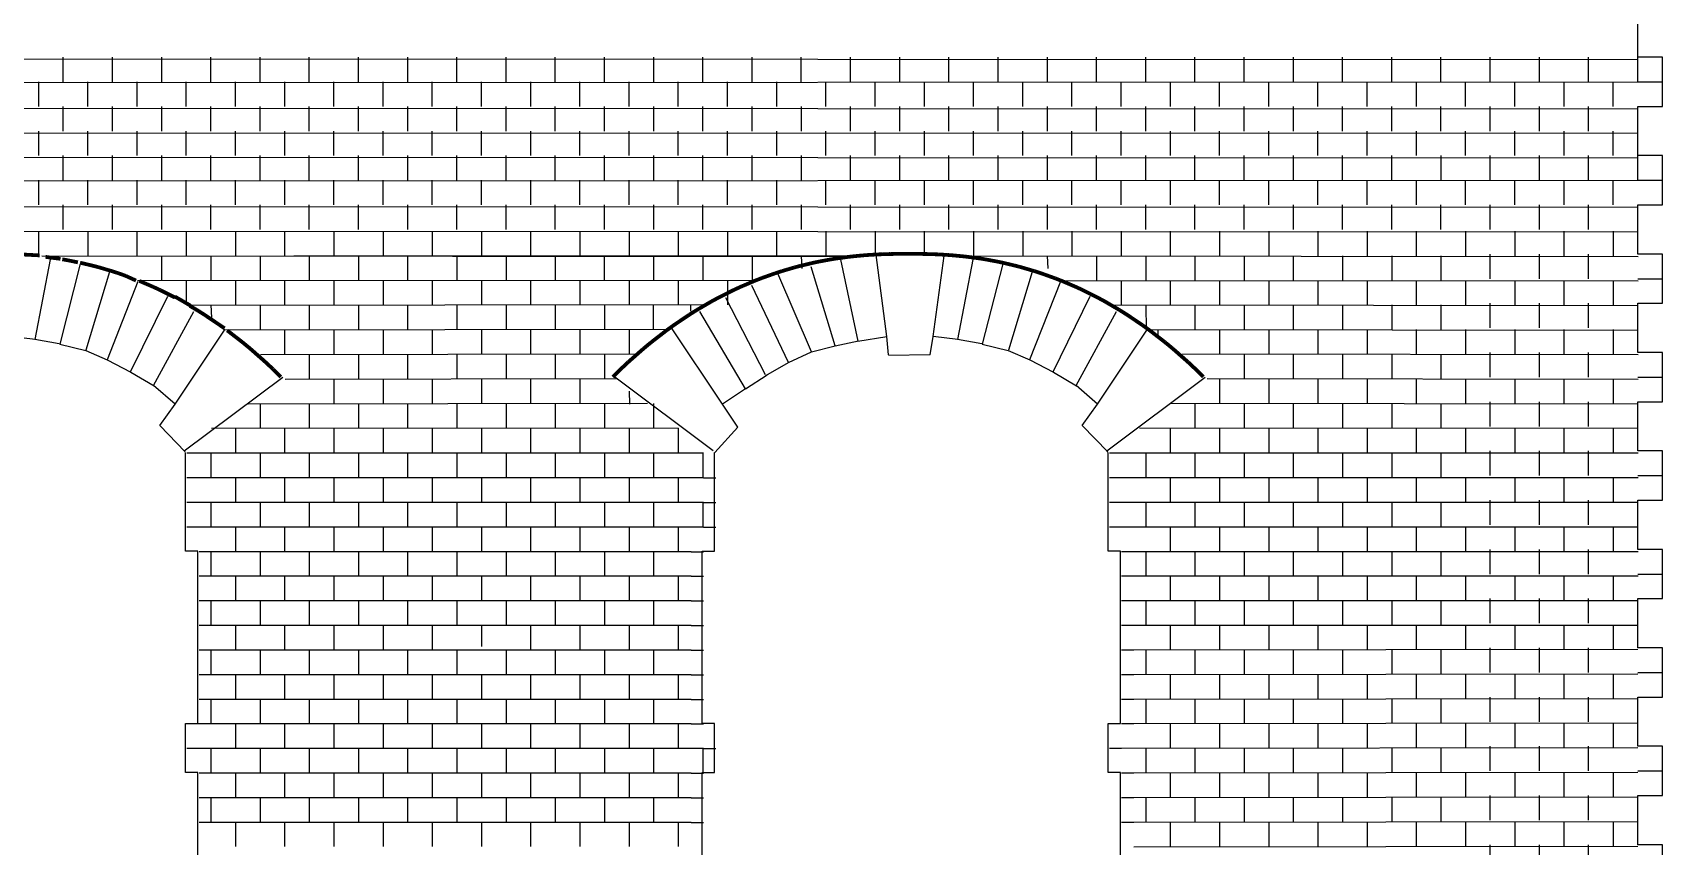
# Model space of a CAD drawing. Extents: x 38 to 304, y 35 to 202.
# Drawn here: x 237.7 to 304, y 70.5 to 103.6 of the extents above; entities that cross this region are included whole.
import ezdxf

# ---------------------------------------------------------------- set-up
doc = ezdxf.new("R2010")
doc.units = 0
doc.header["$MEASUREMENT"] = 0
doc.layers.add('OHNE_NAMEN', color=5, linetype='CONTINUOUS')

msp = doc.modelspace()

# ---------------------------------------------------------------- linework, layer by layer
at = {"layer": 'OHNE_NAMEN', "color": 5, "linetype": 'CONTINUOUS'}
for p, q in [((302.9807, 102.5913), (302.9807, 104.5916)), ((303.9805, 102.5913), (302.9807, 102.5913)), ((303.9805, 100.5914), (303.9805, 102.5913)), ((302.9807, 101.5915), (303.9805, 101.5915)), ((302.9807, 98.5915), (302.9807, 100.5914)), ((302.9807, 100.5914), (303.9805, 100.5914)), ((303.9805, 98.5915), (302.9807, 98.5915)), ((303.9805, 96.5916), (303.9805, 98.5915)), ((302.9807, 97.5914), (303.9805, 97.5914)), ((302.9807, 96.5916), (303.9805, 96.5916)), ((302.9807, 94.5914), (302.9807, 96.5916)), ((303.9805, 94.5914), (302.9807, 94.5914)), ((303.9805, 92.5915), (303.9805, 94.5914)), ((302.9807, 93.5916), (303.9805, 93.5916)), ((302.9807, 92.5915), (303.9805, 92.5915)), ((302.9807, 90.5916), (302.9807, 92.5915)), ((303.9805, 90.5916), (302.9807, 90.5916)), ((303.9805, 88.5913), (303.9805, 90.5916)), ((302.9807, 89.5914), (303.9805, 89.5914)), ((302.9807, 88.5913), (303.9805, 88.5913)), ((302.9807, 86.5914), (302.9807, 88.5913)), ((303.9805, 86.5914), (302.9807, 86.5914)), ((303.9805, 84.5915), (303.9805, 86.5914)), ((302.9807, 85.5913), (303.9805, 85.5913)), ((302.9807, 84.5915), (303.9805, 84.5915)), ((302.9807, 82.5916), (302.9807, 84.5915)), ((303.9805, 82.5916), (302.9807, 82.5916)), ((303.9805, 80.5914), (303.9805, 82.5916)), ((302.9807, 81.5915), (303.9805, 81.5915)), ((302.9807, 80.5914), (303.9805, 80.5914)), ((302.9807, 78.5915), (302.9807, 80.5914)), ((303.9805, 78.5915), (302.9807, 78.5915)), ((303.9805, 76.5916), (303.9805, 78.5915)), ((302.9807, 77.5914), (303.9805, 77.5914)), ((302.9807, 76.5916), (303.9805, 76.5916)), ((302.9807, 74.5913), (302.9807, 76.5916)), ((303.9805, 74.5913), (302.9807, 74.5913)), ((303.9805, 72.5914), (303.9805, 74.5913)), ((302.9807, 73.5916), (303.9805, 73.5916)), ((302.9807, 72.5914), (303.9805, 72.5914)), ((302.9807, 70.5915), (302.9807, 72.5914)), ((303.9805, 70.5915), (302.9807, 70.5915)), ((303.9805, 68.5913), (303.9805, 70.5915))]:
    msp.add_line(p, q, dxfattribs=at)
at = {"layer": 'OHNE_NAMEN', "color": 7, "linetype": 'CONTINUOUS'}
for p, q in [((54.9811, 102.5913), (303.0001, 102.4999)), ((238.9805, 101.5915), (238.9805, 102.5917)), ((238.9805, 101.5915), (238.9805, 102.5917)), ((240.9807, 101.5915), (240.9807, 102.5917)), ((242.9806, 101.5915), (242.9806, 102.5917)), ((242.9806, 101.5915), (242.9806, 102.5917)), ((244.9805, 101.5915), (244.9805, 102.5917)), ((246.9804, 101.5915), (246.9804, 102.5917)), ((248.9803, 101.5915), (248.9803, 102.5917)), ((250.9806, 101.5915), (250.9806, 102.5917)), ((252.9805, 101.5915), (252.9805, 102.5917)), ((254.9804, 101.5915), (254.9804, 102.5917)), ((256.9803, 101.5915), (256.9803, 102.5917)), ((258.9805, 101.5915), (258.9805, 102.5917)), ((260.9804, 101.5915), (260.9804, 102.5917)), ((262.9803, 101.5915), (262.9803, 102.5917)), ((264.9802, 101.5915), (264.9802, 102.5917)), ((266.9804, 101.5915), (266.9804, 102.5917)), ((268.9804, 101.5915), (268.9804, 102.5917)), ((270.9803, 101.5915), (270.9803, 102.5917)), ((272.9801, 101.5915), (272.9801, 102.5917)), ((274.9804, 101.5915), (274.9804, 102.5917)), ((276.9803, 101.5915), (276.9803, 102.5917)), ((278.9802, 101.5915), (278.9802, 102.5917)), ((280.9801, 101.5915), (280.9801, 102.5917)), ((282.9803, 101.5915), (282.9803, 102.5917)), ((284.9802, 101.5915), (284.9802, 102.5917)), ((286.9801, 101.5915), (286.9801, 102.5917)), ((288.98, 101.5915), (288.98, 102.5917)), ((290.9803, 101.5915), (290.9803, 102.5917)), ((292.9802, 101.5915), (292.9802, 102.5917)), ((294.9801, 101.5915), (294.9801, 102.5917)), ((296.98, 101.5915), (296.98, 102.5917)), ((298.9802, 101.5915), (298.9802, 102.5917)), ((300.9801, 101.5915), (300.9801, 102.5917)), ((302.98, 101.5915), (302.98, 102.5917)), ((55.0002, 101.5002), (302.9804, 101.5915)), ((237.9804, 100.5914), (237.9804, 101.5915)), ((239.9806, 100.5914), (239.9806, 101.5915)), ((241.9805, 100.5914), (241.9805, 101.5915)), ((243.9804, 100.5914), (243.9804, 101.5915)), ((245.9807, 100.5914), (245.9807, 101.5915)), ((247.9806, 100.5914), (247.9806, 101.5915)), ((249.9804, 100.5914), (249.9804, 101.5915)), ((251.9807, 100.5914), (251.9807, 101.5915)), ((253.9806, 100.5914), (253.9806, 101.5915)), ((255.9805, 100.5914), (255.9805, 101.5915)), ((257.9804, 100.5914), (257.9804, 101.5915)), ((259.9806, 100.5914), (259.9806, 101.5915)), ((261.9806, 100.5914), (261.9806, 101.5915)), ((263.9804, 100.5914), (263.9804, 101.5915)), ((265.9807, 100.5914), (265.9807, 101.5915)), ((267.9806, 100.5914), (267.9806, 101.5915)), ((269.9805, 100.5914), (269.9805, 101.5915)), ((271.9807, 100.5914), (271.9807, 101.5915)), ((273.9806, 100.5914), (273.9806, 101.5915)), ((275.9805, 100.5914), (275.9805, 101.5915)), ((277.9808, 100.5914), (277.9808, 101.5915)), ((279.9807, 100.5914), (279.9807, 101.5915)), ((281.9806, 100.5914), (281.9806, 101.5915)), ((283.9805, 100.5914), (283.9805, 101.5915)), ((285.9807, 100.5914), (285.9807, 101.5915)), ((287.9806, 100.5914), (287.9806, 101.5915)), ((289.9805, 100.5914), (289.9805, 101.5915)), ((291.9807, 100.5914), (291.9807, 101.5915)), ((293.9807, 100.5914), (293.9807, 101.5915)), ((295.9806, 100.5914), (295.9806, 101.5915)), ((297.9808, 100.5914), (297.9808, 101.5915)), ((299.9807, 100.5914), (299.9807, 101.5915)), ((301.9806, 100.5914), (301.9806, 101.5915)), ((54.9811, 100.5914), (303.0001, 100.5)), ((238.9805, 99.5916), (238.9805, 100.5918)), ((240.9804, 99.5916), (240.9804, 100.5918)), ((242.9806, 99.5913), (242.9806, 100.5918)), ((244.9805, 99.5913), (244.9805, 100.5914)), ((246.9804, 99.5913), (246.9804, 100.5914)), ((248.9807, 99.5913), (248.9807, 100.5914)), ((250.9806, 99.5913), (250.9806, 100.5914)), ((252.9805, 99.5913), (252.9805, 100.5914)), ((254.9807, 99.5913), (254.9807, 100.5914)), ((256.9806, 99.5913), (256.9806, 100.5914)), ((258.9805, 99.5913), (258.9805, 100.5914)), ((260.9804, 99.5913), (260.9804, 100.5914)), ((262.9807, 99.5913), (262.9807, 100.5914)), ((264.9806, 99.5913), (264.9806, 100.5914)), ((266.9804, 99.5913), (266.9804, 100.5914)), ((268.9807, 99.5913), (268.9807, 100.5914)), ((270.9806, 99.5913), (270.9806, 100.5914)), ((272.9805, 99.5913), (272.9805, 100.5914)), ((274.9808, 99.5913), (274.9808, 100.5914)), ((276.9807, 99.5913), (276.9807, 100.5914)), ((278.9805, 99.5913), (278.9805, 100.5914)), ((280.9808, 99.5913), (280.9808, 100.5914)), ((282.9807, 99.5913), (282.9807, 100.5914)), ((284.9806, 99.5913), (284.9806, 100.5914)), ((286.9808, 99.5913), (286.9808, 100.5914)), ((288.9807, 99.5913), (288.9807, 100.5914)), ((290.9806, 99.5913), (290.9806, 100.5914)), ((292.9805, 99.5913), (292.9805, 100.5914)), ((294.9808, 99.5913), (294.9808, 100.5914)), ((296.9807, 99.5913), (296.9807, 100.5914)), ((298.9806, 99.5913), (298.9806, 100.5914)), ((300.9808, 99.5913), (300.9808, 100.5914)), ((54.9808, 99.5913), (303.0001, 99.4999)), ((237.9804, 98.5915), (237.9804, 99.5916)), ((237.9807, 98.5915), (237.9807, 99.5916)), ((239.9806, 98.5915), (239.9806, 99.5916)), ((241.9805, 98.5915), (241.9805, 99.5916)), ((241.9805, 98.5915), (241.9805, 99.5916)), ((243.9808, 98.5915), (243.9808, 99.5916)), ((245.9803, 98.5915), (245.9803, 99.5916)), ((245.9807, 98.5915), (245.9807, 99.5916)), ((247.9806, 98.5915), (247.9806, 99.5916)), ((249.9804, 98.5915), (249.9804, 99.5916)), ((249.9804, 98.5915), (249.9804, 99.5916)), ((251.9807, 98.5915), (251.9807, 99.5916)), ((253.9802, 98.5915), (253.9802, 99.5916)), ((253.9806, 98.5915), (253.9806, 99.5916)), ((255.9808, 98.5915), (255.9808, 99.5916)), ((257.9804, 98.5915), (257.9804, 99.5916)), ((257.9804, 98.5915), (257.9804, 99.5916)), ((259.9806, 98.5915), (259.9806, 99.5916)), ((261.9806, 98.5915), (261.9806, 99.5916)), ((261.9806, 98.5915), (261.9806, 99.5916)), ((263.9808, 98.5915), (263.9808, 99.5916)), ((265.9803, 98.5915), (265.9803, 99.5916)), ((265.9807, 98.5915), (265.9807, 99.5916)), ((267.9806, 98.5915), (267.9806, 99.5916)), ((269.9805, 98.5915), (269.9805, 99.5916)), ((269.9805, 98.5915), (269.9805, 99.5916)), ((271.9807, 98.5915), (271.9807, 99.5916)), ((273.9803, 98.5915), (273.9803, 99.5916)), ((273.9806, 98.5915), (273.9806, 99.5916)), ((275.9805, 98.5915), (275.9805, 99.5916)), ((277.9804, 98.5915), (277.9804, 99.5916)), ((277.9804, 98.5915), (277.9804, 99.5916)), ((279.9807, 98.5915), (279.9807, 99.5916)), ((281.9802, 98.5915), (281.9802, 99.5916)), ((281.9806, 98.5915), (281.9806, 99.5916)), ((283.9805, 98.5915), (283.9805, 99.5916)), ((285.9804, 98.5915), (285.9804, 99.5916)), ((285.9804, 98.5915), (285.9804, 99.5916)), ((287.9806, 98.5915), (287.9806, 99.5916)), ((289.9805, 98.5915), (289.9805, 99.5916)), ((289.9805, 98.5915), (289.9805, 99.5916)), ((291.9804, 98.5915), (291.9804, 99.5916)), ((293.9803, 98.5915), (293.9803, 99.5916)), ((293.9807, 98.5915), (293.9807, 99.5916)), ((295.9806, 98.5915), (295.9806, 99.5916)), ((297.9804, 98.5915), (297.9804, 99.5916)), ((297.9804, 98.5915), (297.9804, 99.5916)), ((299.9807, 98.5915), (299.9807, 99.5916)), ((301.9806, 98.5915), (301.9806, 99.5916)), ((54.9811, 98.5915), (303.0001, 98.5001)), ((238.9808, 97.5917), (238.9808, 98.5915)), ((240.9811, 97.5917), (240.9811, 98.5915)), ((242.981, 97.5917), (242.981, 98.5915)), ((244.9809, 97.5917), (244.9809, 98.5915)), ((246.9811, 97.5917), (246.9811, 98.5915)), ((248.981, 97.5917), (248.981, 98.5915)), ((250.9809, 97.5917), (250.9809, 98.5915)), ((252.9808, 97.5917), (252.9808, 98.5915)), ((254.9811, 97.5917), (254.9811, 98.5915)), ((256.981, 97.5917), (256.981, 98.5915)), ((258.9809, 97.5917), (258.9809, 98.5915)), ((260.9811, 97.5917), (260.9811, 98.5915)), ((262.981, 97.5917), (262.981, 98.5915)), ((264.9809, 97.5917), (264.9809, 98.5915)), ((266.9808, 97.5917), (266.9808, 98.5915)), ((268.9811, 97.5917), (268.9811, 98.5915)), ((270.981, 97.5917), (270.981, 98.5915)), ((272.9808, 97.5917), (272.9808, 98.5915)), ((274.9811, 97.5917), (274.9811, 98.5915)), ((276.981, 97.5917), (276.981, 98.5915)), ((278.9809, 97.5917), (278.9809, 98.5915)), ((280.9811, 97.5917), (280.9811, 98.5915)), ((282.981, 97.5917), (282.981, 98.5915)), ((284.9809, 97.5917), (284.9809, 98.5915)), ((286.9808, 97.5917), (286.9808, 98.5915)), ((288.9811, 97.5917), (288.9811, 98.5915)), ((290.981, 97.5917), (290.981, 98.5915)), ((292.9809, 97.5917), (292.9809, 98.5915)), ((294.9811, 97.5917), (294.9811, 98.5915)), ((296.981, 97.5917), (296.981, 98.5915)), ((298.9809, 97.5917), (298.9809, 98.5915)), ((300.9805, 97.5914), (300.9805, 98.5915)), ((302.9804, 97.5914), (302.9804, 98.5915)), ((55.0002, 97.5), (302.9804, 97.5914)), ((237.9807, 96.5916), (237.9807, 97.5917)), ((239.9806, 96.5916), (239.9806, 97.5917)), ((241.9808, 96.5916), (241.9808, 97.5917)), ((243.9808, 96.5916), (243.9808, 97.5917)), ((245.9807, 96.5916), (245.9807, 97.5917)), ((247.9809, 96.5916), (247.9809, 97.5917)), ((249.9808, 96.5916), (249.9808, 97.5917)), ((251.9807, 96.5916), (251.9807, 97.5917)), ((253.9806, 96.5916), (253.9806, 97.5917)), ((255.9808, 96.5916), (255.9808, 97.5917)), ((257.9807, 96.5916), (257.9807, 97.5917)), ((259.9806, 96.5916), (259.9806, 97.5917)), ((261.9809, 96.5916), (261.9809, 97.5917)), ((263.9808, 96.5916), (263.9808, 97.5917)), ((265.9807, 96.5916), (265.9807, 97.5917)), ((267.9806, 96.5916), (267.9806, 97.5917)), ((269.9808, 96.5916), (269.9808, 97.5917)), ((271.9807, 96.5916), (271.9807, 97.5917)), ((273.9806, 96.5916), (273.9806, 97.5917)), ((275.9809, 96.5916), (275.9809, 97.5917)), ((277.9808, 96.5916), (277.9808, 97.5917)), ((279.9807, 96.5916), (279.9807, 97.5917)), ((281.9806, 96.5916), (281.9806, 97.5917)), ((283.9808, 96.5916), (283.9808, 97.5917)), ((285.9807, 96.5916), (285.9807, 97.5917)), ((287.9806, 96.5916), (287.9806, 97.5917)), ((289.9808, 96.5916), (289.9808, 97.5917)), ((291.9807, 96.5916), (291.9807, 97.5917)), ((293.9807, 96.5916), (293.9807, 97.5917)), ((295.9809, 96.5916), (295.9809, 97.5917)), ((297.9808, 96.5916), (297.9808, 97.5917)), ((299.9807, 96.5916), (299.9807, 97.5917)), ((301.9806, 96.5916), (301.9806, 97.5917)), ((54.9811, 96.5913), (303.0001, 96.4999)), ((238.9808, 95.5915), (238.9808, 96.5916)), ((240.9807, 95.5915), (240.9807, 96.5916)), ((242.981, 95.5915), (242.981, 96.5916)), ((244.9809, 95.5915), (244.9809, 96.5916)), ((246.9808, 95.5915), (246.9808, 96.5916)), ((248.981, 95.5915), (248.981, 96.5916)), ((250.9809, 95.5915), (250.9809, 96.5916)), ((252.9808, 95.5915), (252.9808, 96.5916)), ((254.9807, 95.5915), (254.9807, 96.5916)), ((256.981, 95.5915), (256.981, 96.5916)), ((258.9809, 95.5915), (258.9809, 96.5916)), ((260.9808, 95.5915), (260.9808, 96.5916)), ((262.981, 95.5915), (262.981, 96.5916)), ((264.9809, 95.5915), (264.9809, 96.5916)), ((266.9808, 95.5915), (266.9808, 96.5916)), ((268.9807, 95.5915), (268.9807, 96.5916)), ((270.981, 95.5915), (270.981, 96.5916)), ((272.9808, 95.5915), (272.9808, 96.5916)), ((274.9808, 95.5915), (274.9808, 96.5916)), ((276.981, 95.5915), (276.981, 96.5916)), ((278.9809, 95.5915), (278.9809, 96.5916)), ((280.9808, 95.5915), (280.9808, 96.5916)), ((282.981, 95.5915), (282.981, 96.5916)), ((284.9809, 95.5915), (284.9809, 96.5916)), ((286.9808, 95.5915), (286.9808, 96.5916)), ((288.9807, 95.5915), (288.9807, 96.5916)), ((290.981, 95.5915), (290.981, 96.5916)), ((292.9809, 95.5915), (292.9809, 96.5916)), ((294.9808, 95.5915), (294.9808, 96.5916)), ((296.981, 95.5915), (296.981, 96.5916)), ((298.9809, 95.5915), (298.9809, 96.5916)), ((300.9808, 95.5915), (300.9808, 96.5916)), ((54.9808, 95.5915), (303.0001, 95.5001)), ((237.9772, 95.5248), (237.9772, 94.5247)), ((239.9771, 95.5248), (239.9771, 94.5247)), ((241.977, 95.5248), (241.977, 94.5247)), ((243.9769, 95.5248), (243.9769, 94.5247)), ((245.9771, 95.5248), (245.9771, 94.5247)), ((247.977, 95.5248), (247.977, 94.5247)), ((249.9769, 95.5248), (249.9769, 94.5247)), ((251.9772, 95.5248), (251.9772, 94.5247)), ((253.9771, 95.5248), (253.9771, 94.5247)), ((255.977, 95.5248), (255.977, 94.5247)), ((257.9772, 95.5248), (257.9772, 94.5247)), ((259.9778, 95.5255), (259.9778, 94.5254)), ((261.9777, 95.5255), (261.9777, 94.5254)), ((263.978, 95.5255), (263.978, 94.5254)), ((265.9779, 95.5255), (265.9779, 94.5254)), ((267.9778, 95.5252), (267.9778, 94.525)), ((269.978, 95.5252), (269.978, 94.525)), ((271.9779, 95.5252), (271.9779, 94.525)), ((273.9778, 95.5252), (273.9778, 94.525)), ((275.9777, 95.5252), (275.9777, 94.525)), ((277.9776, 95.5252), (277.9776, 94.525)), ((279.9778, 95.5252), (279.9778, 94.525)), ((281.9778, 95.5252), (281.9778, 94.525)), ((283.9776, 95.5252), (283.9776, 94.525)), ((285.9775, 95.5252), (285.9775, 94.525)), ((287.9774, 95.5252), (287.9774, 94.525)), ((289.9777, 95.5252), (289.9777, 94.525)), ((291.9776, 95.5252), (291.9776, 94.525)), ((293.9775, 95.5252), (293.9775, 94.525)), ((295.9774, 95.5252), (295.9774, 94.525)), ((297.9776, 95.5252), (297.9776, 94.525)), ((299.9775, 95.5252), (299.9775, 94.525)), ((301.9774, 95.5252), (301.9774, 94.525)), ((237.8364, 91.1211), (238.4644, 94.3695)), ((238.1028, 94.525), (271.4999, 94.5)), ((239.6641, 94.1931), (238.8362, 90.9338)), ((242.9771, 94.525), (242.9771, 93.5249)), ((244.977, 94.525), (244.977, 93.5249)), ((246.9773, 94.525), (246.9773, 93.5249)), ((248.3527, 94.525), (270.9778, 94.525)), ((248.9772, 94.525), (248.9772, 93.5249)), ((250.9771, 94.525), (250.9771, 93.5249)), ((252.9773, 94.525), (252.9773, 93.5249)), ((254.9772, 94.525), (254.9772, 93.5249)), ((256.9778, 94.525), (256.9778, 93.5249)), ((258.9777, 94.525), (258.9777, 93.5249)), ((260.9776, 93.5249), (260.9776, 94.525)), ((262.9778, 94.525), (262.9778, 93.5249)), ((264.9777, 94.525), (264.9777, 93.5249)), ((266.9776, 94.525), (266.9776, 93.5249)), ((268.9779, 94.525), (269.0001, 94.0001)), ((269.3677, 94.0872), (270.3361, 90.8713)), ((270.5668, 94.3695), (271.2738, 91.0586)), ((272.4612, 91.2463), (272.0238, 94.5586)), ((274.3362, 91.2463), (274.7856, 94.5268)), ((275.3363, 91.1211), (275.9643, 94.3695)), ((275.6027, 94.525), (303.0001, 94.5)), ((277.1641, 94.1931), (276.3361, 90.9338)), ((278.9784, 94.525), (278.9999, 94.0001)), ((280.9776, 94.525), (280.9776, 93.5249)), ((282.9775, 94.525), (282.9775, 93.5249)), ((284.9778, 94.525), (284.9778, 93.5249)), ((286.9776, 94.525), (286.9776, 93.5249)), ((288.9776, 94.525), (288.9776, 93.5249)), ((290.9778, 94.525), (290.9778, 93.5249)), ((292.9777, 94.525), (292.9777, 93.5249)), ((294.9776, 94.525), (294.9776, 93.5249)), ((296.981, 93.5916), (296.981, 94.5914)), ((298.9809, 93.5916), (298.9809, 94.5914)), ((300.9805, 93.5916), (300.9805, 94.5917)), ((240.8636, 93.8756), (239.8988, 90.6836)), ((240.7737, 90.3086), (242.0278, 93.4875)), ((266.978, 93.5253), (241.9999, 93.4999)), ((243.9772, 93.5249), (243.9772, 92.5248)), ((245.9771, 93.5249), (245.9771, 92.5248)), ((247.977, 93.5249), (247.977, 92.5248)), ((249.9773, 93.5249), (249.9773, 92.5248)), ((251.9772, 93.5249), (251.9772, 92.5248)), ((253.9771, 93.5249), (253.9771, 92.5248)), ((255.977, 93.5249), (255.977, 92.5248)), ((257.9776, 93.5253), (257.9776, 92.5251)), ((259.9775, 93.5253), (259.9775, 92.5251)), ((261.9777, 93.5253), (261.9777, 92.5251)), ((263.9776, 93.5253), (263.9776, 92.5251)), ((265.9772, 93.5249), (265.9772, 92.5248)), ((269.3988, 90.6212), (268.0268, 93.8047)), ((278.3635, 93.8756), (277.3987, 90.6836)), ((278.2736, 90.3086), (279.5277, 93.4875)), ((279.478, 93.5249), (303.0001, 93.4999)), ((281.9781, 93.5253), (281.9781, 92.5251)), ((283.9776, 93.5253), (283.9776, 92.5251)), ((285.9775, 93.5253), (285.9775, 92.5251)), ((287.9774, 93.5253), (287.9774, 92.5251)), ((289.9777, 93.5253), (289.9777, 92.5251)), ((291.9776, 93.5253), (291.9776, 92.5251)), ((293.9775, 93.5253), (293.9775, 92.5251)), ((295.9774, 93.5253), (295.9774, 92.5251)), ((297.9776, 93.5253), (297.9776, 92.5251)), ((299.9775, 93.5253), (299.9775, 92.5251)), ((301.9774, 93.5253), (301.9774, 92.5251)), ((241.7113, 89.8088), (243.2269, 92.8878)), ((267.5237, 89.6839), (265.9101, 92.8172)), ((268.4611, 90.1838), (266.9688, 93.3111)), ((279.2113, 89.8088), (280.7268, 92.8878)), ((242.6487, 89.2461), (244.2852, 92.2528)), ((264.9781, 92.5251), (244.0002, 92.5001)), ((244.9773, 92.5248), (244.9999, 91.9999)), ((246.9773, 92.5248), (246.9773, 91.5247)), ((248.9772, 92.5248), (248.9772, 91.5247)), ((250.9774, 92.5248), (250.9774, 91.5247)), ((252.9773, 92.5251), (252.9773, 91.525)), ((254.9772, 92.5251), (254.9772, 91.525)), ((256.9778, 92.5251), (256.9778, 91.525)), ((258.9777, 92.5251), (258.9777, 91.525)), ((260.9776, 92.5251), (260.9776, 91.525)), ((262.9778, 91.525), (262.9778, 92.5251)), ((264.4778, 92.5251), (264.4778, 92.275)), ((266.7113, 89.1212), (264.8518, 92.2528)), ((280.1486, 89.2461), (281.7851, 92.2528)), ((281.4779, 92.5251), (303.0001, 92.5001)), ((282.9775, 92.5251), (283.0001, 91.5)), ((284.9778, 92.5251), (284.9778, 91.5254)), ((286.9776, 92.5251), (286.9776, 91.5254)), ((288.9779, 92.5251), (288.9779, 91.5254)), ((290.9778, 92.5251), (290.9778, 91.5254)), ((292.9781, 92.5251), (292.9781, 91.5254)), ((294.9776, 92.5251), (294.9776, 91.5254)), ((296.981, 91.5917), (296.981, 92.5915)), ((298.9809, 91.5917), (298.9809, 92.5915)), ((300.9805, 91.5913), (300.9805, 92.5918)), ((243.5239, 88.4961), (245.5552, 91.5465)), ((263.4781, 91.525), (245.5002, 91.5)), ((247.9774, 91.525), (247.9774, 90.5249)), ((249.9773, 91.525), (249.9773, 90.5249)), ((251.9772, 91.525), (251.9772, 90.5249)), ((253.9774, 91.525), (253.9774, 90.5249)), ((255.9773, 91.525), (255.9773, 90.5249)), ((257.9776, 91.5254), (257.9776, 90.5252)), ((259.9775, 91.5254), (259.9775, 90.5252)), ((261.9777, 91.5254), (261.9777, 90.5252)), ((265.7736, 88.4961), (263.6746, 91.6298)), ((281.0238, 88.4961), (283.0551, 91.5465)), ((282.9779, 91.525), (303.0001, 91.5)), ((283.4778, 91.5254), (283.4778, 91.2753)), ((285.9775, 91.5254), (285.9775, 90.5252)), ((287.9774, 91.5254), (287.9774, 90.5252)), ((289.9777, 91.5254), (289.9777, 90.5252)), ((291.9776, 91.5254), (291.9776, 90.5252)), ((293.9775, 91.5254), (293.9775, 90.5252)), ((295.9774, 91.525), (295.9774, 90.5249)), ((297.9776, 91.525), (297.9776, 90.5249)), ((299.9775, 91.525), (299.9775, 90.5249)), ((301.9774, 91.525), (301.9774, 90.5249)), ((274.2113, 90.4963), (274.3362, 91.2463)), ((262.2278, 90.5252), (247.0002, 90.4998)), ((248.9772, 90.5249), (248.9772, 89.5248)), ((250.9771, 90.5249), (250.9771, 89.5248)), ((252.9773, 90.5249), (252.9773, 89.5248)), ((254.9772, 90.5249), (254.9772, 89.5248)), ((256.9774, 90.5249), (256.9774, 89.5251)), ((258.9773, 90.5249), (258.9773, 89.5251)), ((258.9777, 90.5252), (258.9777, 89.5251)), ((260.9776, 90.5252), (260.9776, 89.5251)), ((303.0001, 90.4998), (284.4779, 90.5252)), ((286.9776, 90.5249), (286.9776, 89.5251)), ((288.9779, 90.5249), (288.9779, 89.5251)), ((290.9778, 90.5249), (290.9778, 89.5251)), ((292.9781, 90.5249), (292.9781, 89.5251)), ((294.9776, 90.5249), (294.9776, 89.5251)), ((296.981, 89.5914), (296.981, 90.5912)), ((298.9809, 89.5914), (298.9809, 90.5912)), ((300.9805, 89.5914), (300.9805, 90.5916)), ((243.9007, 86.5939), (247.9005, 89.5936)), ((261.4782, 89.5251), (247.9999, 89.5001)), ((249.978, 89.5251), (249.978, 88.5253)), ((251.9779, 89.5251), (251.9779, 88.5253)), ((253.9778, 89.5251), (253.9778, 88.5253)), ((255.9777, 89.5251), (255.9777, 88.5253)), ((257.9776, 89.5255), (257.9776, 88.5253)), ((259.9775, 89.5255), (259.9775, 88.5253)), ((265.4004, 86.5939), (261.4006, 89.5936)), ((281.4006, 86.5939), (285.4004, 89.5936)), ((303.0001, 89.5001), (285.4776, 89.5251)), ((285.9775, 89.5251), (285.9775, 88.525)), ((287.9774, 89.5251), (287.9774, 88.525)), ((289.9777, 89.5251), (289.9777, 88.525)), ((291.9776, 89.5251), (291.9776, 88.525)), ((293.9775, 89.5255), (293.9775, 88.5253)), ((295.9774, 89.5251), (295.9774, 88.525)), ((297.9776, 89.5251), (297.9776, 88.525)), ((299.9775, 89.5251), (299.9775, 88.525)), ((301.9774, 89.5251), (301.9774, 88.525)), ((261.9777, 89.0256), (261.9999, 88.4999)), ((262.7277, 88.525), (246.4999, 88.4999)), ((246.9773, 88.525), (246.9773, 87.5249)), ((248.9772, 88.525), (248.9772, 87.5249)), ((250.9771, 88.525), (250.9771, 87.5249)), ((252.9773, 88.525), (252.9773, 87.5249)), ((254.9772, 88.525), (254.9772, 87.5249)), ((256.9774, 88.525), (256.9774, 87.5252)), ((258.9773, 88.525), (258.9773, 87.5252)), ((260.9776, 88.525), (260.9776, 87.5252)), ((262.9771, 88.525), (262.9771, 87.5252)), ((303.0001, 88.4999), (283.9776, 88.525)), ((284.9778, 88.525), (284.9778, 87.5252)), ((286.9776, 88.525), (286.9776, 87.5252)), ((288.9779, 88.525), (288.9779, 87.5252)), ((290.9778, 88.525), (290.9778, 87.5252)), ((292.9781, 88.525), (292.9781, 87.5252)), ((294.9776, 88.525), (294.9776, 87.5252)), ((296.981, 87.5915), (296.981, 88.5913)), ((298.9809, 87.5915), (298.9809, 88.5913)), ((300.9805, 87.5915), (300.9805, 88.5917)), ((263.978, 87.5252), (244.9999, 87.4998)), ((245.9771, 87.5249), (245.9771, 86.5251)), ((247.9774, 87.5249), (247.9774, 86.5251)), ((247.9781, 87.5252), (247.9781, 86.5251)), ((249.978, 87.5252), (249.978, 86.5251)), ((251.9779, 87.5252), (251.9779, 86.5251)), ((253.9778, 87.5252), (253.9778, 86.5251)), ((255.978, 87.5252), (255.978, 86.5251)), ((257.9776, 87.5252), (257.9776, 86.5251)), ((259.9775, 87.5252), (259.9775, 86.5251)), ((261.9777, 87.5252), (261.9777, 86.5251)), ((263.9776, 87.5252), (263.9776, 86.5251)), ((303.0001, 87.4998), (282.7278, 87.5252)), ((283.9776, 87.5252), (283.9776, 86.5251)), ((285.9775, 87.5252), (285.9775, 86.5251)), ((287.9774, 87.5252), (287.9774, 86.5251)), ((289.9777, 87.5252), (289.9777, 86.5251)), ((291.9776, 87.5252), (291.9776, 86.5251)), ((293.9775, 87.5252), (293.9775, 86.5251)), ((295.9774, 87.5252), (295.9774, 86.5251)), ((297.9776, 87.5252), (297.9776, 86.5251)), ((299.9775, 87.5252), (299.9775, 86.5251)), ((301.9774, 87.5252), (301.9774, 86.5251)), ((265, 86.5001), (244.5, 86.5001)), ((244.9773, 86.5251), (244.9773, 85.525)), ((246.9773, 86.5251), (246.9773, 85.525)), ((248.9772, 86.5251), (248.9772, 85.525)), ((250.9771, 86.5251), (250.9771, 85.525)), ((252.9773, 86.5251), (252.9773, 85.525)), ((254.9772, 86.5251), (254.9772, 85.525)), ((256.9774, 86.5247), (256.9774, 85.525)), ((258.9773, 86.5247), (258.9773, 85.525)), ((260.9776, 86.5247), (260.9776, 85.525)), ((262.9771, 86.5247), (262.9771, 85.525)), ((264.9774, 86.5247), (264.9774, 85.525)), ((281.4429, 86.5487), (281.396, 86.5724)), ((303.0001, 86.5001), (282, 86.5001)), ((282.9775, 86.5251), (282.9775, 85.5253)), ((284.9778, 86.5251), (284.9778, 85.5253)), ((286.9776, 86.5251), (286.9776, 85.5253)), ((288.9779, 86.5251), (288.9779, 85.5253)), ((290.9778, 86.5251), (290.9778, 85.5253)), ((292.9781, 86.5251), (292.9781, 85.5253)), ((294.9776, 86.5251), (294.9776, 85.5253)), ((296.981, 85.5916), (296.981, 86.5914)), ((298.9809, 85.5916), (298.9809, 86.5914)), ((300.9805, 85.5916), (300.9805, 86.5918)), ((265, 85.4999), (244.5, 85.4999)), ((245.9775, 85.525), (245.9775, 84.5252)), ((247.9781, 85.5253), (247.9781, 84.5252)), ((249.978, 85.5253), (249.978, 84.5252)), ((251.9779, 85.5253), (251.9779, 84.5252)), ((253.9781, 85.5253), (253.9781, 84.5252)), ((255.978, 85.5253), (255.978, 84.5252)), ((257.9776, 85.5253), (257.9776, 84.5252)), ((259.9775, 85.5253), (259.9775, 84.5252)), ((261.9777, 85.5253), (261.9777, 84.5252)), ((263.9776, 85.5253), (263.9776, 84.5252)), ((303.0001, 85.4999), (282, 85.4999)), ((283.9776, 85.5253), (283.9776, 84.5252)), ((285.9775, 85.5253), (285.9775, 84.5252)), ((287.9774, 85.5253), (287.9774, 84.5252)), ((289.9777, 85.5253), (289.9777, 84.5252)), ((291.9776, 85.5253), (291.9776, 84.5252)), ((293.9775, 85.5253), (293.9775, 84.5252)), ((295.9774, 85.525), (295.9774, 84.5248)), ((297.9776, 85.525), (297.9776, 84.5248)), ((299.9775, 85.525), (299.9775, 84.5248)), ((301.9774, 85.525), (301.9774, 84.5248)), ((265, 84.5002), (244.5, 84.5002)), ((244.9773, 84.5248), (244.9773, 83.5247)), ((246.9773, 84.5248), (246.9773, 83.5247)), ((248.9772, 84.5248), (248.9772, 83.5247)), ((250.9771, 84.5248), (250.9771, 83.5247)), ((252.9773, 84.5248), (252.9773, 83.5247)), ((254.9772, 84.5248), (254.9772, 83.5247)), ((256.9774, 84.5248), (256.9774, 83.5251)), ((258.9773, 84.5248), (258.9773, 83.5251)), ((260.9776, 84.5248), (260.9776, 83.5251)), ((262.9771, 84.5248), (262.9771, 83.5251)), ((264.9774, 84.5248), (264.9774, 83.5251)), ((303.0001, 84.5002), (282, 84.5002)), ((282.9775, 84.5248), (282.9775, 83.5251)), ((284.9778, 84.5248), (284.9778, 83.5251)), ((286.9776, 84.5248), (286.9776, 83.5251)), ((288.9779, 84.5248), (288.9779, 83.5251)), ((290.9778, 84.5248), (290.9778, 83.5251)), ((292.9781, 84.5248), (292.9781, 83.5251)), ((294.9776, 84.5248), (294.9776, 83.5251)), ((296.981, 83.5917), (296.981, 84.5912)), ((298.9809, 83.5917), (298.9809, 84.5912)), ((300.9805, 83.5914), (300.9805, 84.5915)), ((265, 83.5), (244.5, 83.5)), ((245.9775, 83.5247), (245.9775, 82.5249)), ((247.9781, 83.5251), (247.9781, 82.5253)), ((249.978, 83.5251), (249.978, 82.5253)), ((251.9779, 83.5251), (251.9779, 82.5253)), ((253.9781, 83.5251), (253.9781, 82.5253)), ((255.978, 83.5251), (255.978, 82.5253)), ((257.9776, 83.5254), (257.9776, 82.5253)), ((259.9775, 83.5254), (259.9775, 82.5253)), ((261.9777, 83.5254), (261.9777, 82.5253)), ((263.9776, 83.5254), (263.9776, 82.5253)), ((303.0001, 83.5), (282, 83.5)), ((283.9776, 83.5251), (283.9776, 82.5249)), ((285.9775, 83.5251), (285.9775, 82.5249)), ((287.9774, 83.5251), (287.9774, 82.5249)), ((289.9777, 83.5251), (289.9777, 82.5249)), ((291.9776, 83.5251), (291.9776, 82.5249)), ((293.9775, 83.5254), (293.9775, 82.5253)), ((295.9774, 83.5251), (295.9774, 82.5249)), ((297.9776, 83.5251), (297.9776, 82.5249)), ((299.9775, 83.5251), (299.9775, 82.5249)), ((301.9774, 83.5251), (301.9774, 82.5249)), ((244.9773, 82.5249), (244.9773, 81.5248)), ((264.5001, 82.4999), (244.9999, 82.4999)), ((246.9773, 82.5249), (246.9773, 81.5248)), ((248.9772, 82.5249), (248.9772, 81.5248)), ((250.9771, 82.5249), (250.9771, 81.5248)), ((252.9773, 82.5249), (252.9773, 81.5248)), ((254.9772, 82.5249), (254.9772, 81.5248)), ((256.9774, 82.5249), (256.9774, 81.5252)), ((258.9773, 82.5249), (258.9773, 81.5252)), ((260.9776, 82.5249), (260.9776, 81.5252)), ((262.9771, 82.5249), (262.9771, 81.5252)), ((303.0001, 82.4999), (282.4998, 82.4999)), ((282.9775, 82.5249), (282.9775, 81.5252)), ((284.9778, 82.5249), (284.9778, 81.5252)), ((286.9776, 82.5249), (286.9776, 81.5252)), ((288.9779, 82.5249), (288.9779, 81.5252)), ((290.9778, 82.5249), (290.9778, 81.5252)), ((292.9781, 82.5249), (292.9781, 81.5252)), ((294.9776, 82.5249), (294.9776, 81.5252)), ((296.981, 81.5915), (296.981, 82.5913)), ((298.9809, 81.5915), (298.9809, 82.5913)), ((300.9805, 81.5915), (300.9805, 82.5916)), ((264.5001, 81.5001), (244.9999, 81.5001)), ((245.9775, 81.5248), (245.9775, 80.5251)), ((247.9781, 81.5252), (247.9781, 80.5251)), ((249.978, 81.5252), (249.978, 80.5251)), ((251.9779, 81.5252), (251.9779, 80.5251)), ((253.9781, 81.5252), (253.9781, 80.5251)), ((255.978, 81.5252), (255.978, 80.5251)), ((257.9776, 81.5252), (257.9776, 80.5251)), ((259.9775, 81.5252), (259.9775, 80.5251)), ((261.9777, 81.5252), (261.9777, 80.5251)), ((263.9776, 81.5252), (263.9776, 80.5251)), ((303.0001, 81.5001), (282.4998, 81.5001)), ((283.9776, 81.5252), (283.9776, 80.5251)), ((285.9775, 81.5252), (285.9775, 80.5251)), ((287.9774, 81.5252), (287.9774, 80.5251)), ((289.9777, 81.5252), (289.9777, 80.5251)), ((291.9776, 81.5252), (291.9776, 80.5251)), ((293.9775, 81.5252), (293.9775, 80.5251)), ((295.9774, 81.5252), (295.9774, 80.5251)), ((297.9776, 81.5252), (297.9776, 80.5251)), ((299.9775, 81.5252), (299.9775, 80.5251)), ((301.9774, 81.5252), (301.9774, 80.5251)), ((244.9773, 80.5251), (244.9773, 79.5249)), ((264.5001, 80.5), (244.9999, 80.5)), ((246.9773, 80.5251), (246.9773, 79.5249)), ((248.9772, 80.5251), (248.9772, 79.5249)), ((250.9771, 80.5251), (250.9771, 79.5249)), ((252.9773, 80.5251), (252.9773, 79.5249)), ((254.9772, 80.5251), (254.9772, 79.5249)), ((256.9774, 80.5251), (256.9774, 79.5253)), ((258.9773, 80.5251), (258.9773, 79.5253)), ((260.9776, 80.5251), (260.9776, 79.5253)), ((262.9771, 80.5251), (262.9771, 79.5253)), ((303.0001, 80.5), (282.4998, 80.5)), ((282.9775, 80.5251), (282.9775, 79.5253)), ((284.9778, 80.5251), (284.9778, 79.5253)), ((286.9776, 80.5251), (286.9776, 79.5253)), ((288.9779, 80.5251), (288.9779, 79.5253)), ((290.9778, 80.5251), (290.9778, 79.5253)), ((292.9781, 80.5251), (292.9781, 79.5253)), ((294.9776, 80.5251), (294.9776, 79.5253)), ((296.981, 79.5916), (296.981, 80.5914)), ((298.9809, 79.5916), (298.9809, 80.5914)), ((300.9805, 79.5916), (300.9805, 80.5917)), ((264.5001, 79.5002), (244.9999, 79.5002)), ((245.9775, 79.5249), (245.9775, 78.5252)), ((247.9781, 79.5253), (247.9781, 78.5252)), ((249.978, 79.5253), (249.978, 78.5252)), ((251.9779, 79.5253), (251.9779, 78.5252)), ((253.9781, 79.5253), (253.9781, 78.5252)), ((255.978, 79.5253), (255.978, 78.65)), ((257.9776, 79.5253), (257.9776, 78.5252)), ((259.9775, 79.5253), (259.9775, 78.5252)), ((261.9777, 79.5253), (261.9777, 78.5252)), ((263.9776, 79.5253), (263.9776, 78.5252)), ((303.0001, 79.4999), (282.4998, 79.4999)), ((283.9776, 79.5253), (283.9776, 78.5252)), ((285.9775, 79.5253), (285.9775, 78.5252)), ((287.9774, 79.5253), (287.9774, 78.5252)), ((289.9777, 79.5253), (289.9777, 78.5252)), ((291.9776, 79.5253), (291.9776, 78.5252)), ((293.9775, 79.5253), (293.9775, 78.5252)), ((295.9774, 79.5253), (295.9774, 78.5252)), ((297.9776, 79.5253), (297.9776, 78.5252)), ((299.9775, 79.5253), (299.9775, 78.5252)), ((301.9774, 79.5253), (301.9774, 78.5252)), ((244.9773, 78.5252), (244.9773, 77.525)), ((264.5001, 78.5001), (244.9999, 78.5001)), ((246.9773, 78.5252), (246.9773, 77.525)), ((248.9772, 78.5252), (248.9772, 77.525)), ((250.9771, 78.5252), (250.9771, 77.525)), ((252.9776, 78.5252), (252.9776, 77.525)), ((254.9775, 78.5252), (254.9775, 77.525)), ((256.9774, 78.5248), (256.9774, 77.525)), ((258.9773, 78.5248), (258.9773, 77.525)), ((260.9776, 78.5248), (260.9776, 77.525)), ((262.9771, 78.5248), (262.9771, 77.525)), ((302.9789, 78.5262), (282.4998, 78.5001)), ((282.9775, 78.5248), (282.9775, 77.525)), ((284.9778, 78.5248), (284.9778, 77.525)), ((286.9776, 78.5248), (286.9776, 77.525)), ((288.9779, 78.5248), (288.9779, 77.525)), ((290.9778, 78.5248), (290.9778, 77.525)), ((292.9781, 78.5248), (292.9781, 77.525)), ((294.9776, 78.5248), (294.9776, 77.525)), ((296.981, 77.5917), (296.981, 78.5915)), ((298.9809, 77.5917), (298.9809, 78.5915)), ((300.9805, 77.5914), (300.9805, 78.5915)), ((245.9775, 77.525), (245.9775, 76.5253)), ((247.9781, 77.5254), (247.9781, 76.5253)), ((249.978, 77.5254), (249.978, 76.5253)), ((251.9779, 77.5254), (251.9779, 76.5253)), ((253.9781, 77.5254), (253.9781, 76.5253)), ((255.978, 77.5254), (255.978, 76.5253)), ((257.9776, 77.5254), (257.9776, 76.5253)), ((259.9775, 77.5254), (259.9775, 76.5253)), ((261.9777, 77.5254), (261.9777, 76.5253)), ((263.9776, 77.5254), (263.9776, 76.5253)), ((302.9789, 77.5264), (282.4998, 77.5)), ((283.9776, 77.5254), (283.9776, 76.5253)), ((285.9775, 77.5254), (285.9775, 76.5253)), ((287.9774, 77.5254), (287.9774, 76.5253)), ((289.9777, 77.5254), (289.9777, 76.5253)), ((291.9776, 77.5254), (291.9776, 76.5253)), ((293.9775, 77.5254), (293.9775, 76.5253)), ((295.9774, 77.525), (295.9774, 76.5249)), ((297.9776, 77.525), (297.9776, 76.5249)), ((299.9775, 77.525), (299.9775, 76.5249)), ((301.9774, 77.525), (301.9774, 76.5249)), ((264.5001, 77.5), (244.9999, 77.5)), ((244.9773, 76.5249), (244.9773, 75.5248)), ((264.5001, 76.5002), (244.9999, 76.5002)), ((246.9773, 76.5249), (246.9773, 75.5248)), ((248.9775, 76.5249), (248.9775, 75.5248)), ((250.9774, 76.5249), (250.9774, 75.5248)), ((252.9776, 76.5249), (252.9776, 75.5248)), ((254.9775, 76.5249), (254.9775, 75.5248)), ((256.9774, 76.5249), (256.9774, 75.5251)), ((258.9773, 76.5249), (258.9773, 75.5251)), ((260.9776, 76.5249), (260.9776, 75.5251)), ((262.9771, 76.5249), (262.9771, 75.5251)), ((302.9789, 76.5263), (282.4998, 76.4999)), ((282.9775, 76.5249), (282.9775, 75.5251)), ((284.9778, 76.5249), (284.9778, 75.5251)), ((286.9776, 76.5249), (286.9776, 75.5251)), ((288.9779, 76.5249), (288.9779, 75.5251)), ((290.9778, 76.5249), (290.9778, 75.5251)), ((292.9781, 76.5249), (292.9781, 75.5251)), ((294.9776, 76.5249), (294.9776, 75.5251)), ((296.981, 75.5915), (296.981, 76.5912)), ((298.9809, 75.5915), (298.9809, 76.5912)), ((300.9805, 75.5915), (300.9805, 76.5916)), ((245.9771, 75.5248), (245.9771, 74.525)), ((247.9781, 75.5251), (247.9781, 74.5254)), ((249.978, 75.5251), (249.978, 74.5254)), ((251.9779, 75.5251), (251.9779, 74.5254)), ((253.9781, 75.5251), (253.9781, 74.5254)), ((255.978, 75.5251), (255.978, 74.5254)), ((257.9776, 75.5251), (257.9776, 74.525)), ((259.9775, 75.5251), (259.9775, 74.525)), ((261.9777, 75.5251), (261.9777, 74.525)), ((263.9776, 75.5251), (263.9776, 74.525)), ((302.9789, 75.5262), (282.4998, 75.5001)), ((283.9776, 75.5251), (283.9776, 74.525)), ((285.9775, 75.5251), (285.9775, 74.525)), ((287.9774, 75.5251), (287.9774, 74.525)), ((289.9777, 75.5251), (289.9777, 74.525)), ((291.9776, 75.5251), (291.9776, 74.525)), ((293.9775, 75.5255), (293.9775, 74.5254)), ((295.9774, 75.5251), (295.9774, 74.525)), ((297.9776, 75.5251), (297.9776, 74.525)), ((299.9775, 75.5251), (299.9775, 74.525)), ((301.9774, 75.5251), (301.9774, 74.525)), ((264.5001, 75.5001), (244.9999, 75.5001)), ((264.9996, 74.5), (244.5, 74.5)), ((244.9773, 74.525), (244.9773, 73.5249)), ((246.9773, 74.525), (246.9773, 73.5249)), ((248.9775, 74.525), (248.9775, 73.5249)), ((250.9774, 74.525), (250.9774, 73.5249)), ((252.9776, 74.525), (252.9776, 73.5249)), ((254.9775, 74.525), (254.9775, 73.5249)), ((256.9774, 74.525), (256.9774, 73.5252)), ((258.9773, 74.525), (258.9773, 73.5252)), ((260.9776, 74.525), (260.9776, 73.5252)), ((262.9775, 74.525), (262.9775, 73.5252)), ((264.9774, 74.525), (264.9774, 73.5252)), ((302.9789, 74.5264), (282, 74.5)), ((282.9775, 74.525), (282.9775, 73.5252)), ((284.9778, 74.525), (284.9778, 73.5252)), ((286.9776, 74.525), (286.9776, 73.5252)), ((288.9779, 74.525), (288.9779, 73.5252)), ((290.9778, 74.525), (290.9778, 73.5252)), ((292.9781, 74.525), (292.9781, 73.5252)), ((294.9776, 74.525), (294.9776, 73.5252)), ((296.981, 73.5916), (296.981, 74.5913)), ((298.9809, 73.5916), (298.9809, 74.5913)), ((300.9805, 73.5916), (300.9805, 74.5917)), ((264.5001, 73.4998), (244.9999, 73.5002)), ((245.9771, 73.5249), (245.9771, 72.5251)), ((247.9781, 73.5252), (247.9781, 72.5251)), ((249.978, 73.5252), (249.978, 72.5251)), ((251.9779, 73.5252), (251.9779, 72.5251)), ((253.9781, 73.5252), (253.9781, 72.5251)), ((255.978, 73.5252), (255.978, 72.5251)), ((257.9776, 73.5252), (257.9776, 72.5251)), ((259.9775, 73.5252), (259.9775, 72.5251)), ((261.9777, 73.5252), (261.9777, 72.5251)), ((263.9776, 73.5252), (263.9776, 72.5251)), ((302.9789, 73.5263), (282.4998, 73.4998)), ((283.9776, 73.5252), (283.9776, 72.5251)), ((285.9775, 73.5252), (285.9775, 72.5251)), ((287.9774, 73.5252), (287.9774, 72.5251)), ((289.9777, 73.5252), (289.9777, 72.5251)), ((291.9776, 73.5252), (291.9776, 72.5251)), ((293.9775, 73.5252), (293.9775, 72.5251)), ((295.9774, 73.5252), (295.9774, 72.5251)), ((297.9776, 73.5252), (297.9776, 72.5251)), ((299.9775, 73.5252), (299.9775, 72.5251)), ((301.9774, 73.5252), (301.9774, 72.5251)), ((244.9773, 72.5251), (244.9773, 71.525)), ((264.5001, 72.5001), (244.9999, 72.5001)), ((246.9776, 72.5251), (246.9776, 71.525)), ((248.9775, 72.5251), (248.9775, 71.525)), ((250.9774, 72.5251), (250.9774, 71.525)), ((252.9776, 72.5251), (252.9776, 71.525)), ((254.9775, 72.5251), (254.9775, 71.525)), ((256.9778, 72.5248), (256.9778, 71.525)), ((258.9777, 72.5248), (258.9777, 71.525)), ((260.9779, 72.5248), (260.9779, 71.525)), ((262.9775, 72.5248), (262.9775, 71.525)), ((302.9789, 72.5265), (282.4998, 72.5001)), ((282.9775, 72.5251), (282.9775, 71.5253)), ((284.9778, 72.5251), (284.9778, 71.5253)), ((286.9776, 72.5251), (286.9776, 71.5253)), ((288.9779, 72.5251), (288.9779, 71.5253)), ((290.9778, 72.5251), (290.9778, 71.5253)), ((292.9781, 72.5251), (292.9781, 71.5253)), ((294.9776, 72.5251), (294.9776, 71.5253)), ((296.981, 71.5917), (296.981, 72.5914)), ((298.9809, 71.5917), (298.9809, 72.5914)), ((300.9805, 71.5913), (300.9805, 72.5914)), ((264.5001, 71.4999), (244.9999, 71.4999)), ((245.9771, 71.525), (245.9771, 70.5252)), ((247.9781, 71.5253), (247.9781, 70.5252)), ((249.978, 71.5253), (249.978, 70.5252)), ((251.9779, 71.5253), (251.9779, 70.5252)), ((253.9781, 71.5253), (253.9781, 70.5252)), ((255.978, 71.5253), (255.978, 70.5252)), ((257.9776, 71.5253), (257.9776, 70.5252)), ((259.9775, 71.5253), (259.9775, 70.5252)), ((261.9777, 71.5253), (261.9777, 70.5252)), ((263.9776, 71.5253), (263.9776, 70.5252)), ((302.9789, 71.5264), (282.4998, 71.4999)), ((283.9776, 71.5253), (283.9776, 70.5252)), ((285.9775, 71.5253), (285.9775, 70.5252)), ((287.9774, 71.5253), (287.9774, 70.5252)), ((289.9777, 71.5253), (289.9777, 70.5252)), ((291.9776, 71.5253), (291.9776, 70.5252)), ((293.9775, 71.5253), (293.9775, 70.5252)), ((295.9774, 71.525), (295.9774, 70.5249)), ((297.9776, 71.525), (297.9776, 70.5249)), ((299.9775, 71.525), (299.9775, 70.5249)), ((301.9774, 71.525), (301.9774, 70.5249)), ((302.9789, 70.5263), (282.4998, 70.5002)), ((296.981, 69.5914), (296.981, 70.5912)), ((298.9809, 69.5914), (298.9809, 70.5912)), ((300.9805, 69.5914), (300.9805, 70.5915))]:
    msp.add_line(p, q, dxfattribs=at)
at = {"layer": 'OHNE_NAMEN', "color": 1, "linetype": 'CONTINUOUS'}
for p, q in [((237.8364, 91.1211), (236.8363, 91.2463)), ((237.8237, 91.1408), (238.8115, 90.9525)), ((238.8362, 90.9338), (239.8935, 90.6706)), ((269.3988, 90.6212), (270.3615, 90.8583)), ((270.3615, 90.8583), (271.3024, 91.0699)), ((271.2738, 91.0586), (272.4612, 91.2463)), ((272.5237, 90.4963), (272.4612, 91.2463)), ((275.3363, 91.1211), (274.3362, 91.2463)), ((275.3236, 91.1408), (276.3114, 90.9525)), ((276.3361, 90.9338), (277.3934, 90.6706)), ((239.8935, 90.6706), (240.7638, 90.2942)), ((240.7638, 90.2942), (241.7279, 89.8003)), ((267.534, 89.6592), (268.4611, 90.1838)), ((268.4611, 90.1838), (269.3988, 90.6212)), ((272.5251, 90.4822), (274.2184, 90.5058)), ((277.3934, 90.6706), (278.2637, 90.2942)), ((278.2637, 90.2942), (279.2278, 89.8003)), ((241.7279, 89.8003), (242.6688, 89.2358)), ((266.7113, 89.1212), (267.5862, 89.6839)), ((279.2278, 89.8003), (280.1687, 89.2358)), ((243.5239, 88.4961), (242.6487, 89.2461)), ((266.7113, 89.1212), (265.7736, 88.4961)), ((281.0238, 88.4961), (280.1486, 89.2461)), ((242.8988, 87.6212), (243.5239, 88.4961)), ((266.3987, 87.5587), (265.7736, 88.4961)), ((280.3987, 87.6212), (281.0238, 88.4961)), ((242.8988, 87.6212), (243.9388, 86.5544)), ((265.4695, 86.5314), (266.3987, 87.5587)), ((280.3987, 87.6212), (281.4387, 86.5544)), ((243.9519, 82.5249), (243.9519, 86.5251)), ((244.5004, 86.5001), (244.0002, 86.5001)), ((265.4515, 82.5249), (265.4515, 86.5251)), ((281.4517, 82.5249), (281.4517, 86.5251)), ((282.0003, 86.5001), (281.5004, 86.5001)), ((244.5004, 85.4999), (244.0002, 85.4999)), ((265, 85.4999), (265.4999, 85.4999)), ((282.0003, 85.4999), (281.5004, 85.4999)), ((244.5004, 84.5002), (244.0002, 84.5002)), ((265, 84.5002), (265.4999, 84.5002)), ((282.0003, 84.5002), (281.5004, 84.5002)), ((244.5004, 83.5), (244.0002, 83.5)), ((265, 83.5), (265.4999, 83.5)), ((282.0003, 83.5), (281.5004, 83.5)), ((244.4517, 82.5249), (243.9519, 82.5249)), ((244.4517, 75.5251), (244.4517, 82.5249)), ((245.0003, 82.4999), (244.5004, 82.4999)), ((264.5001, 82.4999), (265, 82.4999)), ((264.9513, 75.5251), (264.9513, 82.5249)), ((264.9513, 82.5249), (265.4515, 82.5249)), ((281.9516, 82.5249), (281.4517, 82.5249)), ((281.9516, 75.5251), (281.9516, 82.5249)), ((282.5002, 82.4999), (282.0003, 82.4999)), ((245.0003, 81.5001), (244.5004, 81.5001)), ((264.5001, 81.5001), (265, 81.5001)), ((282.5002, 81.5001), (282.0003, 81.5001)), ((245.0003, 80.5), (244.5004, 80.5)), ((264.5001, 80.5), (265, 80.5)), ((282.5002, 80.5), (282.0003, 80.5)), ((245.0003, 79.4999), (244.5004, 79.4999)), ((264.5001, 79.4999), (265, 79.4999)), ((282.5002, 79.4999), (282.0003, 79.4999)), ((245.0003, 78.5001), (244.5004, 78.5001)), ((264.5001, 78.5001), (265, 78.5001)), ((282.5002, 78.5001), (282.0003, 78.5001)), ((245.0003, 77.5), (244.5004, 77.5)), ((264.5001, 77.5), (265, 77.5)), ((282.5002, 77.5), (282.0003, 77.5)), ((245.0003, 76.4999), (244.5004, 76.4999)), ((264.5001, 76.4999), (265, 76.4999)), ((282.5002, 76.4999), (282.0003, 76.4999)), ((243.9519, 75.5251), (244.4517, 75.5251)), ((243.9519, 73.5252), (243.9519, 75.5251)), ((265.4515, 75.5251), (264.9513, 75.5251)), ((265.4515, 73.5252), (265.4515, 75.5251)), ((281.4517, 73.5252), (281.4517, 75.5251)), ((281.4517, 75.5251), (281.9516, 75.5251)), ((244.5004, 75.5001), (244.0002, 75.5001)), ((245.0003, 75.4997), (244.5004, 75.4997)), ((264.5001, 75.5001), (265, 75.5001)), ((282.5002, 75.5001), (282.0003, 75.5001)), ((244.5004, 74.5), (244.0002, 74.5)), ((265, 74.5), (265.4999, 74.5)), ((282.0003, 74.5), (281.5004, 74.5)), ((244.4517, 73.5252), (243.9519, 73.5252)), ((244.4517, 66.5251), (244.4517, 73.5252)), ((245.0003, 73.4998), (244.5004, 73.4998)), ((264.5001, 73.4998), (265, 73.4998)), ((264.9513, 66.5251), (264.9513, 73.5252)), ((264.9513, 73.5252), (265.4515, 73.5252)), ((281.9516, 73.5252), (281.4517, 73.5252)), ((281.9516, 66.5251), (281.9516, 73.5252)), ((282.5002, 73.4998), (282.0003, 73.4998)), ((245.0003, 72.5001), (244.5004, 72.5001)), ((264.5001, 72.5001), (265, 72.5001)), ((282.5002, 72.5001), (282.0003, 72.5001)), ((245.0003, 71.4999), (244.5004, 71.4999)), ((264.5001, 71.4999), (265, 71.4999)), ((282.5002, 71.4999), (282.0003, 71.4999))]:
    msp.add_line(p, q, dxfattribs=at)
at = {"layer": 'OHNE_NAMEN', "color": 7, "linetype": 'CONTINUOUS', "const_width": 0.1528}
for points in [[(238.022, 94.5391), (237.3517, 94.5744)], [(238.4845, 94.4481), (238.2604, 94.4785)], [(238.8687, 94.398), (238.4845, 94.4481)], [(239.1794, 94.337), (238.9403, 94.3811)], [(239.5742, 94.2569), (239.1794, 94.337)], [(239.9182, 94.1818), (239.6649, 94.2421)], [(240.1715, 94.1218), (239.9182, 94.1818)], [(240.4315, 94.0541), (240.1715, 94.1218)], [(240.6971, 93.9754), (240.4315, 94.0541)], [(268.4466, 93.9754), (268.7126, 94.0541)], [(268.7126, 94.0541), (268.9722, 94.1218)], [(268.9722, 94.1218), (269.2255, 94.1818)], [(269.2255, 94.1818), (269.4785, 94.2421)], [(269.4785, 94.2421), (269.7254, 94.2929)], [(269.7254, 94.2929), (269.9646, 94.337)], [(269.9646, 94.337), (270.2038, 94.3811)], [(270.2038, 94.3811), (270.4355, 94.4178)], [(270.4355, 94.4178), (270.6596, 94.4481)], [(270.6596, 94.4481), (270.8836, 94.4785)], [(270.8836, 94.4785), (271.0991, 94.5028)], [(271.0991, 94.5028), (271.3062, 94.5222)], [(271.3062, 94.5222), (271.5133, 94.5423)], [(271.5133, 94.5423), (271.7116, 94.5568)], [(271.7116, 94.5568), (271.9003, 94.5677)], [(271.9003, 94.5677), (272.0887, 94.579)], [(272.0887, 94.579), (272.2679, 94.5857)], [(272.2679, 94.5857), (272.4372, 94.591)], [(272.4372, 94.591), (272.6062, 94.5956)], [(272.6062, 94.5956), (272.7649, 94.5984)], [(272.7649, 94.5984), (272.9124, 94.5991)], [(272.9124, 94.5991), (273.0602, 94.6009)], [(273.0602, 94.6009), (273.1971, 94.6009)], [(273.1971, 94.6009), (273.322, 94.6009)], [(273.4469, 94.6009), (273.322, 94.6009)], [(273.5837, 94.6009), (273.4469, 94.6009)], [(273.7312, 94.5991), (273.5837, 94.6009)], [(273.879, 94.5984), (273.7312, 94.5991)], [(274.0378, 94.5956), (273.879, 94.5984)], [(274.2068, 94.591), (274.0378, 94.5956)], [(274.3754, 94.5857), (274.2068, 94.591)], [(274.5546, 94.579), (274.3754, 94.5857)], [(274.7437, 94.5677), (274.5546, 94.579)], [(274.9324, 94.5568), (274.7437, 94.5677)], [(275.13, 94.5423), (274.9324, 94.5568)], [(275.3374, 94.5222), (275.13, 94.5423)], [(275.5445, 94.5028), (275.3374, 94.5222)], [(275.7604, 94.4785), (275.5445, 94.5028)], [(275.9844, 94.4481), (275.7604, 94.4785)], [(276.2081, 94.4178), (275.9844, 94.4481)], [(276.4402, 94.3811), (276.2081, 94.4178)], [(276.6794, 94.337), (276.4402, 94.3811)], [(276.9186, 94.2929), (276.6794, 94.337)], [(277.1648, 94.2421), (276.9186, 94.2929)], [(277.4181, 94.1818), (277.1648, 94.2421)], [(277.6714, 94.1218), (277.4181, 94.1818)], [(277.9314, 94.0541), (277.6714, 94.1218)], [(278.197, 93.9754), (277.9314, 94.0541)], [(240.9628, 93.8974), (240.6971, 93.9754)], [(241.234, 93.8096), (240.9628, 93.8974)], [(241.5106, 93.7105), (241.234, 93.8096)], [(241.9378, 93.5161), (241.5106, 93.7105)], [(242.3552, 93.3796), (242.069, 93.502)], [(242.6412, 93.2582), (242.3552, 93.3796)], [(266.5028, 93.2582), (266.7889, 93.3796)], [(266.7889, 93.3796), (267.075, 93.502)], [(267.075, 93.502), (267.3565, 93.6117)], [(267.3565, 93.6117), (267.6331, 93.7105)], [(267.6331, 93.7105), (267.91, 93.8096)], [(267.91, 93.8096), (268.1813, 93.8974)], [(268.1813, 93.8974), (268.4466, 93.9754)], [(278.4627, 93.8974), (278.197, 93.9754)], [(278.7339, 93.8096), (278.4627, 93.8974)], [(279.0105, 93.7105), (278.7339, 93.8096)], [(279.2871, 93.6117), (279.0105, 93.7105)], [(279.569, 93.502), (279.2871, 93.6117)], [(279.8551, 93.3796), (279.569, 93.502)], [(280.1412, 93.2582), (279.8551, 93.3796)], [(242.9319, 93.1238), (242.6412, 93.2582)], [(243.2262, 92.976), (242.9319, 93.1238)], [(243.5204, 92.8285), (243.2262, 92.976)], [(244.1603, 92.493), (243.5204, 92.8638)], [(265.3256, 92.6673), (265.6237, 92.8285)], [(265.6237, 92.8285), (265.9179, 92.976)], [(265.9179, 92.976), (266.2121, 93.1238)], [(266.2121, 93.1238), (266.5028, 93.2582)], [(280.4319, 93.1238), (280.1412, 93.2582)], [(280.7261, 92.976), (280.4319, 93.1238)], [(281.0203, 92.8285), (280.7261, 92.976)], [(281.3181, 92.6673), (281.0203, 92.8285)], [(244.4196, 92.3156), (244.1187, 92.4913)], [(244.7233, 92.1247), (244.4196, 92.3156)], [(245.0289, 91.9184), (244.7233, 92.1247)], [(264.1145, 91.9184), (264.4207, 92.1247)], [(264.4207, 92.1247), (264.7241, 92.3156)], [(264.7241, 92.3156), (265.025, 92.4913)], [(265.025, 92.4913), (265.3256, 92.6673)], [(281.6186, 92.4913), (281.3181, 92.6673)], [(281.9195, 92.3156), (281.6186, 92.4913)], [(282.2233, 92.1247), (281.9195, 92.3156)], [(282.5288, 91.9184), (282.2233, 92.1247)], [(245.5362, 91.5758), (245.0289, 91.9184)], [(245.9528, 91.2509), (245.6434, 91.4901)], [(263.1909, 91.2509), (263.5007, 91.4901)], [(263.5007, 91.4901), (263.8086, 91.7123)], [(263.8086, 91.7123), (264.1145, 91.9184)], [(282.835, 91.7123), (282.5288, 91.9184)], [(283.1433, 91.4901), (282.835, 91.7123)], [(283.4527, 91.2509), (283.1433, 91.4901)], [(246.2622, 91.0114), (245.9528, 91.2509)], [(246.5733, 90.7553), (246.2622, 91.0114)], [(246.8852, 90.4808), (246.5733, 90.7553)], [(262.2582, 90.4808), (262.5704, 90.7553)], [(262.5704, 90.7553), (262.8812, 91.0121)], [(262.8812, 91.0121), (263.1909, 91.2509)], [(283.7621, 91.0114), (283.4527, 91.2509)], [(284.0732, 90.7553), (283.7621, 91.0114)], [(284.3851, 90.4808), (284.0732, 90.7553)], [(247.197, 90.2063), (246.8852, 90.4808)], [(247.5096, 89.9132), (247.197, 90.2063)], [(261.6345, 89.9132), (261.947, 90.2063)], [(261.947, 90.2063), (262.2582, 90.4808)], [(284.697, 90.2063), (284.3851, 90.4808)], [(285.0095, 89.9132), (284.697, 90.2063)], [(247.8221, 89.6006), (247.5096, 89.9132)], [(261.3219, 89.6006), (261.6345, 89.9132)], [(285.3221, 89.6006), (285.0095, 89.9132)]]:
    msp.add_lwpolyline(points, dxfattribs=at)

doc.saveas('drawing.dxf')
